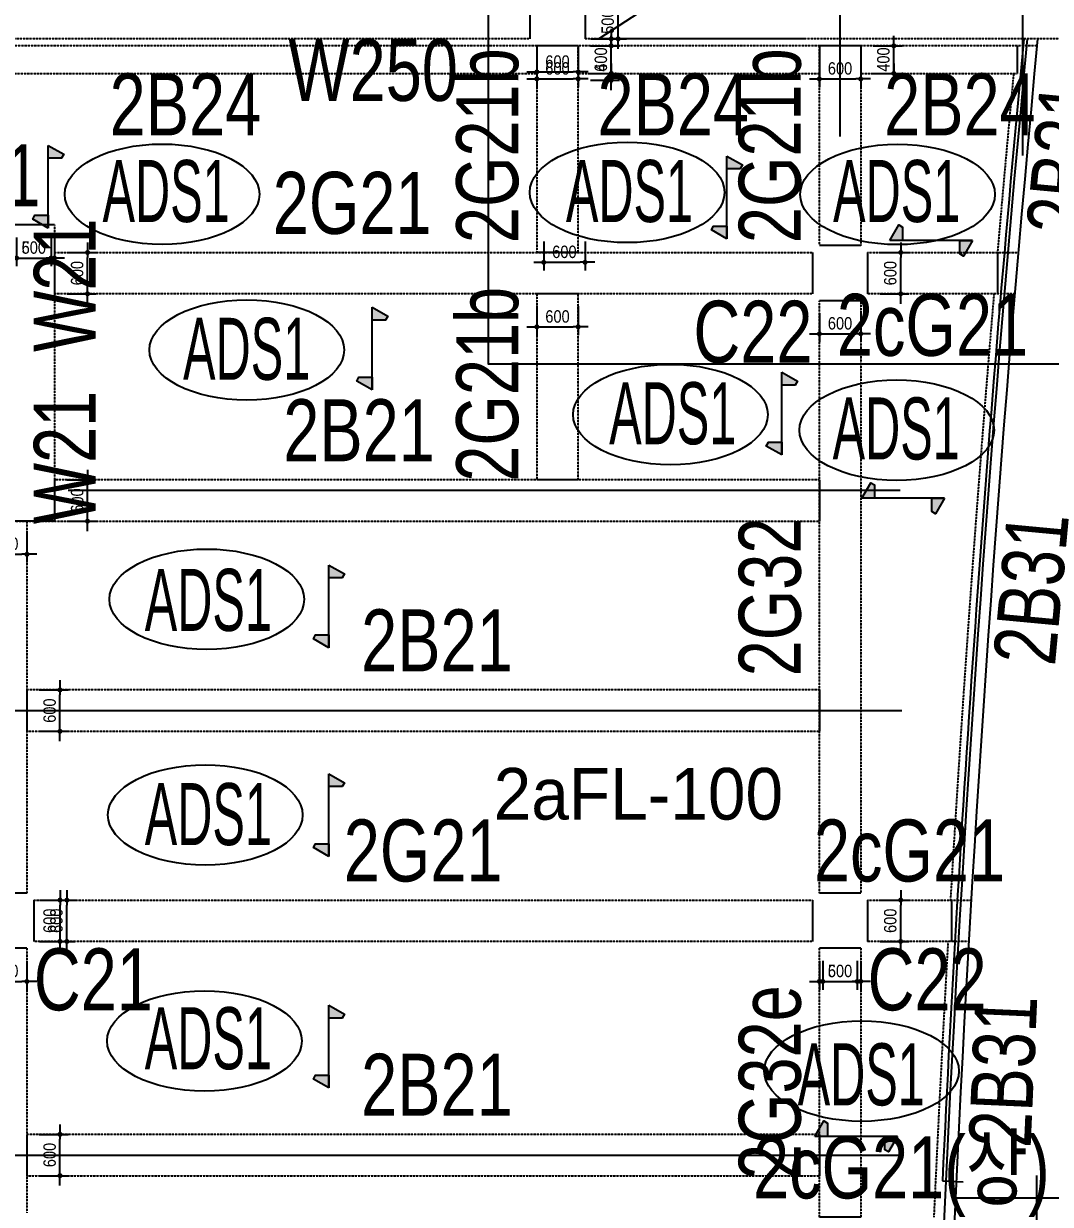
# Model space of a CAD drawing. Header units: millimetres. Extents: x -91198 to 200029, y -144 to 153500.
# Drawn here: x 159406 to 174306, y 90288 to 107427 of the extents above; entities that cross this region are included whole.
import ezdxf
from ezdxf.enums import TextEntityAlignment as Align

# ---------------------------------------------------------------- set-up
doc = ezdxf.new("R2010")
doc.units = ezdxf.units.MM
doc.linetypes.add('HID', pattern=[2.3, 1.5, -0.8])
doc.layers.get('Defpoints').update_dxf_attribs({"color": 159})
for name, color, linetype in [('^DECK', 130, 'Continuous'), ('A-CEN', 1, 'Continuous'), ('A-OPEN', 1, 'Continuous'), ('BEAM-TEXT', 4, 'Continuous'), ('COLUMN-TEXT', 2, 'Continuous'), ('DECK-PL', 4, 'Continuous'), ('DECK-SLAB', 4, 'Continuous'), ('GIRDER-TEXT', 7, 'Continuous'), ('WALL-TEXT', 6, 'Continuous'), ('레벨', 40, 'Continuous'), ('보(beam)', 4, 'HID'), ('보(girder)', 7, 'HID'), ('슬래브라인', 7, 'Continuous')]:
    doc.layers.add(name, color=color, linetype=linetype)
doc.layers.add('NOPLOT', color=191, linetype='Continuous', plot=False)
doc.styles.add('Gdim', font='', dxfattribs={"width": 0.9})
doc.styles.add('Gtx', font='')
doc.styles.get('Gdim').set_extended_font_data('Dotum')
doc.styles.get('Gtx').set_extended_font_data('Dotum')
doc.dimstyles.new('Gdim200', dxfattribs={"dimscale": 200, "dimtxt": 3, "dimasz": 1.2, "dimexe": 2, "dimexo": 3, "dimgap": 1, "dimtad": 1, "dimdsep": 46, "dimlunit": 6, "dimtxsty": 'Gdim', "dimblk1": '_CIDOT', "dimblk2": '_CIDOT', "dimsah": 1, "dimcen": 2.5, "dimdle": 2, "dimclrd": 1, "dimclre": 1, "dimclrt": 3, "dimazin": 2, "dimtfac": 1, "dimtix": 1, "dimtmove": 2, "dimatfit": 3, "dimldrblk": '_CIDOT', "dimfxl": 2, "dimtolj": 1, "dimtzin": 0, "dimarcsym": 0})

# ---------------------------------------------------------------- blocks, each defined once
blk = doc.blocks.new('_CIDOT')
at = {"color": 0, "linetype": 'ByBlock'}
blk.add_line((2, 0), (-1, 0), dxfattribs=at)
at = {"color": 0, "linetype": 'ByBlock', "const_width": 0.5}
blk.add_lwpolyline([(-0.25, 0, 1), (0.25, 0, 1)], format="xyb", close=True, dxfattribs=at)
blk = doc.blocks.new('*D1476')
at = {"layer": 'Defpoints', "color": 155, "lineweight": -2, "transparency": 16777216}
for p, q in [((-1725, 650), (-1305, 650)), ((-1425, 222), (-1425, 578)), ((-930, 550), (-510, 550)), ((-630, 122), (-630, 478)), ((-1725, 150), (-1305, 150)), ((-930, 50), (-510, 50))]:
    blk.add_line(p, q, dxfattribs=at)
at = {"layer": 'Defpoints', "color": 0, "transparency": 16777216}
for p in [(-1905, 650), (-1425, 650), (-1110, 550), (-630, 550), (-1905, 150), (-1110, 50)]:
    blk.add_point(p, dxfattribs=at)
at = {"layer": 'Defpoints', "color": 155, "lineweight": -2, "transparency": 16777216, "xscale": 71.99999999999994, "yscale": 71.99999999999994, "zscale": 71.99999999999994}
for p, rotation in [((-1425, 650), 90), ((-630, 550), 90), ((-1425, 150), 270), ((-630, 50), 270)]:
    blk.add_blockref('_CIDOT', p, dxfattribs=dict(at, rotation=rotation))
at = {"layer": 'Defpoints', "color": 3, "transparency": 16777216, "char_height": 180, "attachment_point": 5, "rotation": 90, "style": 'Gdim'}
for insert in [(-1576, 400), (-781, 300)]:
    blk.add_mtext('\\A1;{\\C155;500}', dxfattribs=dict(at, insert=insert))
blk = doc.blocks.new('*D1475')
at = {"layer": 'Defpoints', "color": 155, "lineweight": -2, "transparency": 16777216}
for p, q in [((-1725, 650), (-1305, 650)), ((-1425, 222), (-1425, 578)), ((-1725, 150), (-1305, 150))]:
    blk.add_line(p, q, dxfattribs=at)
at = {"layer": 'Defpoints', "color": 0, "transparency": 16777216}
for p in [(-1905, 650), (-1425, 650), (-1905, 150)]:
    blk.add_point(p, dxfattribs=at)
at = {"layer": 'Defpoints', "color": 155, "lineweight": -2, "transparency": 16777216, "xscale": 71.99999999999994, "yscale": 71.99999999999994, "zscale": 71.99999999999994}
for p, rotation in [((-1425, 650), 90), ((-1425, 150), 270)]:
    blk.add_blockref('_CIDOT', p, dxfattribs=dict(at, rotation=rotation))
at = {"layer": 'Defpoints', "color": 3, "transparency": 16777216, "insert": (-1576, 400), "char_height": 180, "attachment_point": 5, "rotation": 90, "style": 'Gdim'}
blk.add_mtext('\\A1;{\\C155;500}', dxfattribs=at)
blk = doc.blocks.new('*D1513')
at = {"layer": 'Defpoints', "color": 155, "lineweight": -2, "transparency": 16777216}
for p, q in [((-1425, 700), (-1005, 700)), ((-1125, 172), (-1125, 628)), ((-1425, 100), (-1005, 100))]:
    blk.add_line(p, q, dxfattribs=at)
at = {"layer": 'Defpoints', "color": 0, "transparency": 16777216}
for p in [(-1605, 700), (-1125, 700), (-1605, 100)]:
    blk.add_point(p, dxfattribs=at)
at = {"layer": 'Defpoints', "color": 155, "lineweight": -2, "transparency": 16777216, "xscale": 71.99999999999994, "yscale": 71.99999999999994, "zscale": 71.99999999999994}
for p, rotation in [((-1125, 700), 90), ((-1125, 100), 270)]:
    blk.add_blockref('_CIDOT', p, dxfattribs=dict(at, rotation=rotation))
at = {"layer": 'Defpoints', "color": 3, "transparency": 16777216, "insert": (-1276, 400), "char_height": 180, "attachment_point": 5, "rotation": 90, "style": 'Gdim'}
blk.add_mtext('\\A1;{\\C155;600}', dxfattribs=at)
blk = doc.blocks.new('*D1515')
at = {"layer": 'Defpoints', "color": 155, "lineweight": -2, "transparency": 16777216}
for p, q in [((-1725, 700), (-1305, 700)), ((-1425, 172), (-1425, 628)), ((-1725, 100), (-1305, 100))]:
    blk.add_line(p, q, dxfattribs=at)
at = {"layer": 'Defpoints', "color": 0, "transparency": 16777216}
for p in [(-1905, 700), (-1425, 700), (-1905, 100)]:
    blk.add_point(p, dxfattribs=at)
at = {"layer": 'Defpoints', "color": 155, "lineweight": -2, "transparency": 16777216, "xscale": 71.99999999999994, "yscale": 71.99999999999994, "zscale": 71.99999999999994}
for p, rotation in [((-1425, 700), 90), ((-1425, 100), 270)]:
    blk.add_blockref('_CIDOT', p, dxfattribs=dict(at, rotation=rotation))
at = {"layer": 'Defpoints', "color": 3, "transparency": 16777216, "insert": (-1576, 400), "char_height": 180, "attachment_point": 5, "rotation": 90, "style": 'Gdim'}
blk.add_mtext('\\A1;{\\C155;600}', dxfattribs=at)
blk = doc.blocks.new('*D1519')
at = {"layer": 'Defpoints', "color": 155, "lineweight": -2, "transparency": 16777216}
for p, q in [((-1725, 700), (-1305, 700)), ((-1425, 172), (-1425, 628)), ((-1725, 100), (-1305, 100))]:
    blk.add_line(p, q, dxfattribs=at)
at = {"layer": 'Defpoints', "color": 0, "transparency": 16777216}
for p in [(-1905, 700), (-1425, 700), (-1905, 100)]:
    blk.add_point(p, dxfattribs=at)
at = {"layer": 'Defpoints', "color": 155, "lineweight": -2, "transparency": 16777216, "xscale": 71.99999999999994, "yscale": 71.99999999999994, "zscale": 71.99999999999994}
for p, rotation in [((-1425, 700), 90), ((-1425, 100), 270)]:
    blk.add_blockref('_CIDOT', p, dxfattribs=dict(at, rotation=rotation))
at = {"layer": 'Defpoints', "color": 3, "transparency": 16777216, "insert": (-1576, 400), "char_height": 180, "attachment_point": 5, "rotation": 90, "style": 'Gdim'}
blk.add_mtext('\\A1;{\\C155;600}', dxfattribs=at)
blk = doc.blocks.new('*D1522')
at = {"layer": 'Defpoints', "color": 155, "lineweight": -2, "transparency": 16777216}
for p, q in [((-1725, 700), (-1305, 700)), ((-1725, 650), (-1305, 650)), ((-1425, 172), (-1425, 628)), ((-1425, 222), (-1425, 578)), ((-1725, 150), (-1305, 150)), ((-1725, 100), (-1305, 100))]:
    blk.add_line(p, q, dxfattribs=at)
at = {"layer": 'Defpoints', "color": 0, "transparency": 16777216}
for p in [(-1905, 700), (-1425, 700), (-1905, 650), (-1425, 650), (-1905, 150), (-1905, 100)]:
    blk.add_point(p, dxfattribs=at)
at = {"layer": 'Defpoints', "color": 155, "lineweight": -2, "transparency": 16777216, "xscale": 71.99999999999994, "yscale": 71.99999999999994, "zscale": 71.99999999999994}
for p, rotation in [((-1425, 700), 90), ((-1425, 650), 90), ((-1425, 150), 270), ((-1425, 100), 270)]:
    blk.add_blockref('_CIDOT', p, dxfattribs=dict(at, rotation=rotation))
at = {"layer": 'Defpoints', "color": 3, "transparency": 16777216, "insert": (-1576, 400), "char_height": 180, "attachment_point": 5, "rotation": 90, "style": 'Gdim'}
for s in ['\\A1;{\\C155;500}', '\\A1;{\\C155;600}']:
    blk.add_mtext(s, dxfattribs=at)
blk = doc.blocks.new('*D1525')
at = {"layer": 'Defpoints', "color": 155, "lineweight": -2, "transparency": 16777216}
for p, q in [((-1725, 700), (-1305, 700)), ((-1425, 172), (-1425, 628)), ((-1725, 100), (-1305, 100))]:
    blk.add_line(p, q, dxfattribs=at)
at = {"layer": 'Defpoints', "color": 0, "transparency": 16777216}
for p in [(-1905, 700), (-1425, 700), (-1905, 100)]:
    blk.add_point(p, dxfattribs=at)
at = {"layer": 'Defpoints', "color": 155, "lineweight": -2, "transparency": 16777216, "xscale": 71.99999999999994, "yscale": 71.99999999999994, "zscale": 71.99999999999994}
for p, rotation in [((-1425, 700), 90), ((-1425, 100), 270)]:
    blk.add_blockref('_CIDOT', p, dxfattribs=dict(at, rotation=rotation))
at = {"layer": 'Defpoints', "color": 3, "transparency": 16777216, "insert": (-1576, 400), "char_height": 180, "attachment_point": 5, "rotation": 90, "style": 'Gdim'}
blk.add_mtext('\\A1;{\\C155;600}', dxfattribs=at)
blk = doc.blocks.new('*D1528')
at = {"layer": 'Defpoints', "color": 155, "lineweight": -2, "transparency": 16777216}
for p, q in [((-1725, 700), (-1305, 700)), ((-1725, 650), (-1305, 650)), ((-1425, 172), (-1425, 628)), ((-1425, 222), (-1425, 578)), ((-1725, 150), (-1305, 150)), ((-1725, 100), (-1305, 100))]:
    blk.add_line(p, q, dxfattribs=at)
at = {"layer": 'Defpoints', "color": 0, "transparency": 16777216}
for p in [(-1905, 700), (-1425, 700), (-1905, 650), (-1425, 650), (-1905, 150), (-1905, 100)]:
    blk.add_point(p, dxfattribs=at)
at = {"layer": 'Defpoints', "color": 155, "lineweight": -2, "transparency": 16777216, "xscale": 71.99999999999994, "yscale": 71.99999999999994, "zscale": 71.99999999999994}
for p, rotation in [((-1425, 700), 90), ((-1425, 650), 90), ((-1425, 150), 270), ((-1425, 100), 270)]:
    blk.add_blockref('_CIDOT', p, dxfattribs=dict(at, rotation=rotation))
at = {"layer": 'Defpoints', "color": 3, "transparency": 16777216, "insert": (-1576, 400), "char_height": 180, "attachment_point": 5, "rotation": 90, "style": 'Gdim'}
for s in ['\\A1;{\\C155;500}', '\\A1;{\\C155;600}']:
    blk.add_mtext(s, dxfattribs=at)
blk = doc.blocks.new('*D1529')
at = {"layer": 'Defpoints', "color": 155, "lineweight": -2, "transparency": 16777216}
for p, q in [((-1725, 700), (-1305, 700)), ((-1425, 172), (-1425, 628)), ((-1725, 100), (-1305, 100))]:
    blk.add_line(p, q, dxfattribs=at)
at = {"layer": 'Defpoints', "color": 0, "transparency": 16777216}
for p in [(-1905, 700), (-1425, 700), (-1905, 100)]:
    blk.add_point(p, dxfattribs=at)
at = {"layer": 'Defpoints', "color": 155, "lineweight": -2, "transparency": 16777216, "xscale": 71.99999999999994, "yscale": 71.99999999999994, "zscale": 71.99999999999994}
for p, rotation in [((-1425, 700), 90), ((-1425, 100), 270)]:
    blk.add_blockref('_CIDOT', p, dxfattribs=dict(at, rotation=rotation))
at = {"layer": 'Defpoints', "color": 3, "transparency": 16777216, "insert": (-1576, 400), "char_height": 180, "attachment_point": 5, "rotation": 90, "style": 'Gdim'}
blk.add_mtext('\\A1;{\\C155;600}', dxfattribs=at)
blk = doc.blocks.new('*D1546')
at = {"layer": 'Defpoints', "color": 155, "lineweight": -2, "transparency": 16777216}
for p, q in [((-1825, 700), (-1405, 700)), ((-1725, 700), (-1305, 700)), ((-1525, 172), (-1525, 628)), ((-1425, 172), (-1425, 628)), ((-1825, 100), (-1405, 100)), ((-1725, 100), (-1305, 100))]:
    blk.add_line(p, q, dxfattribs=at)
at = {"layer": 'Defpoints', "color": 0, "transparency": 16777216}
for p in [(-2005, 700), (-1905, 700), (-1525, 700), (-1425, 700), (-2005, 100), (-1905, 100)]:
    blk.add_point(p, dxfattribs=at)
at = {"layer": 'Defpoints', "color": 155, "lineweight": -2, "transparency": 16777216, "xscale": 71.99999999999994, "yscale": 71.99999999999994, "zscale": 71.99999999999994}
for p, rotation in [((-1525, 700), 90), ((-1425, 700), 90), ((-1525, 100), 270), ((-1425, 100), 270)]:
    blk.add_blockref('_CIDOT', p, dxfattribs=dict(at, rotation=rotation))
at = {"layer": 'Defpoints', "color": 3, "transparency": 16777216, "char_height": 180, "attachment_point": 5, "rotation": 90, "style": 'Gdim'}
for insert in [(-1676, 400), (-1576, 400)]:
    blk.add_mtext('\\A1;{\\C155;600}', dxfattribs=dict(at, insert=insert))
blk = doc.blocks.new('*D1550')
at = {"layer": 'Defpoints', "color": 155, "lineweight": -2, "transparency": 16777216}
for p, q in [((-888, 600), (-468, 600)), ((-788, 600), (-368, 600)), ((-588, 72), (-588, 528)), ((-488, 72), (-488, 528)), ((-888, 0), (-468, 0)), ((-788, 0), (-368, 0))]:
    blk.add_line(p, q, dxfattribs=at)
at = {"layer": 'Defpoints', "color": 0, "transparency": 16777216}
for p in [(-1068, 600), (-968, 600), (-588, 600), (-488, 600), (-1068, 0), (-968, 0)]:
    blk.add_point(p, dxfattribs=at)
at = {"layer": 'Defpoints', "color": 155, "lineweight": -2, "transparency": 16777216, "xscale": 71.99999999999994, "yscale": 71.99999999999994, "zscale": 71.99999999999994}
for p, rotation in [((-588, 600), 90), ((-488, 600), 90), ((-588, 0), 270), ((-488, 0), 270)]:
    blk.add_blockref('_CIDOT', p, dxfattribs=dict(at, rotation=rotation))
at = {"layer": 'Defpoints', "color": 3, "transparency": 16777216, "char_height": 180, "attachment_point": 5, "rotation": 90, "style": 'Gdim'}
for insert in [(-738, 300), (-638, 300)]:
    blk.add_mtext('\\A1;{\\C155;600}', dxfattribs=dict(at, insert=insert))
blk = doc.blocks.new('*D1551')
at = {"layer": 'Defpoints', "color": 155, "lineweight": -2, "transparency": 16777216}
for p, q in [((-388, 572), (-388, 644)), ((-688, 500), (-268, 500)), ((-388, 100), (-388, 500)), ((-688, 100), (-268, 100)), ((-388, 28), (-388, -44))]:
    blk.add_line(p, q, dxfattribs=at)
at = {"layer": 'Defpoints', "color": 0, "transparency": 16777216}
for p in [(-868, 500), (-388, 500), (-868, 100)]:
    blk.add_point(p, dxfattribs=at)
at = {"layer": 'Defpoints', "color": 155, "lineweight": -2, "transparency": 16777216, "xscale": 71.99999999999994, "yscale": 71.99999999999994, "zscale": 71.99999999999994}
for p, rotation in [((-388, 500), 270), ((-388, 100), 90)]:
    blk.add_blockref('_CIDOT', p, dxfattribs=dict(at, rotation=rotation))
at = {"layer": 'Defpoints', "color": 3, "transparency": 16777216, "insert": (-538, 300), "char_height": 180, "attachment_point": 5, "rotation": 90, "style": 'Gdim'}
blk.add_mtext('\\A1;{\\C155;400}', dxfattribs=at)
blk = doc.blocks.new('*D1552')
at = {"layer": 'Defpoints', "color": 155, "lineweight": -2, "transparency": 16777216}
for p, q in [((-888, 600), (-468, 600)), ((-588, 572), (-588, 644)), ((-588, 72), (-588, 528)), ((-888, 500), (-468, 500)), ((-588, 100), (-588, 500)), ((-888, 100), (-468, 100)), ((-888, 0), (-468, 0)), ((-588, 28), (-588, -44))]:
    blk.add_line(p, q, dxfattribs=at)
at = {"layer": 'Defpoints', "color": 0, "transparency": 16777216}
for p in [(-1068, 600), (-588, 600), (-1068, 500), (-588, 500), (-1068, 100), (-1068, 0)]:
    blk.add_point(p, dxfattribs=at)
at = {"layer": 'Defpoints', "color": 155, "lineweight": -2, "transparency": 16777216, "xscale": 71.99999999999994, "yscale": 71.99999999999994, "zscale": 71.99999999999994}
for p, rotation in [((-588, 600), 90), ((-588, 500), 270), ((-588, 100), 90), ((-588, 0), 270)]:
    blk.add_blockref('_CIDOT', p, dxfattribs=dict(at, rotation=rotation))
at = {"layer": 'Defpoints', "color": 3, "transparency": 16777216, "insert": (-738, 300), "char_height": 180, "attachment_point": 5, "rotation": 90, "style": 'Gdim'}
for s in ['\\A1;{\\C155;600}', '\\A1;{\\C155;400}']:
    blk.add_mtext(s, dxfattribs=at)
blk = doc.blocks.new('*D1555')
at = {"layer": 'Defpoints', "color": 155, "lineweight": -2, "transparency": 16777216}
for p, q in [((-888, 600), (-468, 600)), ((-588, 72), (-588, 528)), ((-888, 0), (-468, 0))]:
    blk.add_line(p, q, dxfattribs=at)
at = {"layer": 'Defpoints', "color": 0, "transparency": 16777216}
for p in [(-1068, 600), (-588, 600), (-1068, 0)]:
    blk.add_point(p, dxfattribs=at)
at = {"layer": 'Defpoints', "color": 155, "lineweight": -2, "transparency": 16777216, "xscale": 71.99999999999994, "yscale": 71.99999999999994, "zscale": 71.99999999999994}
for p, rotation in [((-588, 600), 90), ((-588, 0), 270)]:
    blk.add_blockref('_CIDOT', p, dxfattribs=dict(at, rotation=rotation))
at = {"layer": 'Defpoints', "color": 3, "transparency": 16777216, "insert": (-738, 300), "char_height": 180, "attachment_point": 5, "rotation": 90, "style": 'Gdim'}
blk.add_mtext('\\A1;{\\C155;600}', dxfattribs=at)
blk = doc.blocks.new('*D1556')
at = {"layer": 'Defpoints', "color": 155, "lineweight": -2, "transparency": 16777216}
for p, q in [((-1725, 700), (-1305, 700)), ((-1425, 172), (-1425, 628)), ((-888, 600), (-468, 600)), ((-588, 72), (-588, 528)), ((-1725, 100), (-1305, 100)), ((-888, 0), (-468, 0))]:
    blk.add_line(p, q, dxfattribs=at)
at = {"layer": 'Defpoints', "color": 0, "transparency": 16777216}
for p in [(-1905, 700), (-1425, 700), (-1068, 600), (-588, 600), (-1905, 100), (-1068, 0)]:
    blk.add_point(p, dxfattribs=at)
at = {"layer": 'Defpoints', "color": 155, "lineweight": -2, "transparency": 16777216, "xscale": 71.99999999999994, "yscale": 71.99999999999994, "zscale": 71.99999999999994}
for p, rotation in [((-1425, 700), 90), ((-588, 600), 90), ((-1425, 100), 270), ((-588, 0), 270)]:
    blk.add_blockref('_CIDOT', p, dxfattribs=dict(at, rotation=rotation))
at = {"layer": 'Defpoints', "color": 3, "transparency": 16777216, "char_height": 180, "attachment_point": 5, "rotation": 90, "style": 'Gdim'}
for insert in [(-1576, 400), (-738, 300)]:
    blk.add_mtext('\\A1;{\\C155;600}', dxfattribs=dict(at, insert=insert))
blk = doc.blocks.new('*D1604')
at = {"layer": 'Defpoints', "color": 155, "lineweight": -2, "transparency": 16777216}
for p, q in [((-1725, 700), (-1305, 700)), ((-1425, 172), (-1425, 628)), ((-788, 600), (-368, 600)), ((-488, 72), (-488, 528)), ((-1725, 100), (-1305, 100)), ((-788, 0), (-368, 0))]:
    blk.add_line(p, q, dxfattribs=at)
at = {"layer": 'Defpoints', "color": 0, "transparency": 16777216}
for p in [(-1905, 700), (-1425, 700), (-968, 600), (-488, 600), (-1905, 100), (-968, 0)]:
    blk.add_point(p, dxfattribs=at)
at = {"layer": 'Defpoints', "color": 155, "lineweight": -2, "transparency": 16777216, "xscale": 71.99999999999994, "yscale": 71.99999999999994, "zscale": 71.99999999999994}
for p, rotation in [((-1425, 700), 90), ((-488, 600), 90), ((-1425, 100), 270), ((-488, 0), 270)]:
    blk.add_blockref('_CIDOT', p, dxfattribs=dict(at, rotation=rotation))
at = {"layer": 'Defpoints', "color": 3, "transparency": 16777216, "char_height": 180, "attachment_point": 5, "rotation": 90, "style": 'Gdim'}
for insert in [(-1576, 400), (-638, 300)]:
    blk.add_mtext('\\A1;{\\C155;600}', dxfattribs=dict(at, insert=insert))
blk = doc.blocks.new('A$C58C40D4B')
at = {"layer": 'DECK-PL'}
for points in [[(600, 2), (471, 228), (415, 196), (415, 2)], [(-600, 2), (-471, -223), (-415, -192), (-415, 2)]]:
    blk.add_hatch(color=256, dxfattribs=at).paths.add_polyline_path(points)
blk.add_line((-600, 2), (600, 2), dxfattribs=at)
for points in [[(600, 2), (471, 228), (415, 196), (415, 2), (415, 2), (471, 2), (600, 2)], [(-600, 2), (-471, -223), (-415, -192), (-415, 2), (-415, 2), (-471, 2), (-600, 2)]]:
    blk.add_lwpolyline(points, dxfattribs=at)
blk = doc.blocks.new('*D1614')
at = {"layer": 'Defpoints', "color": 155, "lineweight": -2, "transparency": 16777216}
for p, q in [((172034, 107177), (172034, 107249)), ((171734, 107105), (172154, 107105)), ((172034, 106705), (172034, 107105)), ((171734, 106705), (172154, 106705)), ((172034, 106633), (172034, 106561)), ((-1725, 750), (-1305, 750)), ((-1425, 122), (-1425, 678)), ((-1725, 50), (-1305, 50))]:
    blk.add_line(p, q, dxfattribs=at)
at = {"layer": 'Defpoints', "color": 0, "transparency": 16777216}
for p in [(171554, 107105), (172034, 107105), (171554, 106705), (-1905, 750), (-1425, 750), (-1905, 50)]:
    blk.add_point(p, dxfattribs=at)
at = {"layer": 'Defpoints', "color": 155, "lineweight": -2, "transparency": 16777216, "xscale": 71.99999999999994, "yscale": 71.99999999999994, "zscale": 71.99999999999994}
for p, rotation in [((172034, 107105), 270), ((172034, 106705), 90), ((-1425, 750), 90), ((-1425, 50), 270)]:
    blk.add_blockref('_CIDOT', p, dxfattribs=dict(at, rotation=rotation))
at = {"layer": 'Defpoints', "color": 3, "transparency": 16777216, "char_height": 180, "attachment_point": 5, "rotation": 90, "style": 'Gdim'}
for s, insert in [('\\A1;{\\C155;400}', (171883, 106905)), ('\\A1;{\\C155;700}', (-1576, 400))]:
    blk.add_mtext(s, dxfattribs=dict(at, insert=insert))
blk = doc.blocks.new('*D1615')
at = {"layer": 'Defpoints', "color": 155, "lineweight": -2, "transparency": 16777216}
for p, q in [((171834, 94705), (172254, 94705)), ((172134, 94177), (172134, 94633)), ((171834, 94105), (172254, 94105))]:
    blk.add_line(p, q, dxfattribs=at)
at = {"layer": 'Defpoints', "color": 0, "transparency": 16777216}
for p in [(171654, 94705), (172134, 94705), (171654, 94105)]:
    blk.add_point(p, dxfattribs=at)
at = {"layer": 'Defpoints', "color": 155, "lineweight": -2, "transparency": 16777216, "xscale": 71.99999999999994, "yscale": 71.99999999999994, "zscale": 71.99999999999994}
for p, rotation in [((172134, 94705), 90), ((172134, 94105), 270)]:
    blk.add_blockref('_CIDOT', p, dxfattribs=dict(at, rotation=rotation))
at = {"layer": 'Defpoints', "color": 3, "transparency": 16777216, "insert": (171983, 94405), "char_height": 180, "attachment_point": 5, "rotation": 90, "style": 'Gdim'}
blk.add_mtext('\\A1;{\\C155;600}', dxfattribs=at)
blk = doc.blocks.new('*D1616')
at = {"layer": 'Defpoints', "color": 155, "lineweight": -2, "transparency": 16777216}
for p, q in [((171834, 104105), (172254, 104105)), ((172134, 103577), (172134, 104033)), ((171834, 103505), (172254, 103505)), ((-1725, 700), (-1305, 700)), ((-1425, 172), (-1425, 628)), ((-1725, 100), (-1305, 100))]:
    blk.add_line(p, q, dxfattribs=at)
at = {"layer": 'Defpoints', "color": 0, "transparency": 16777216}
for p in [(171654, 104105), (172134, 104105), (171654, 103505), (-1905, 700), (-1425, 700), (-1905, 100)]:
    blk.add_point(p, dxfattribs=at)
at = {"layer": 'Defpoints', "color": 155, "lineweight": -2, "transparency": 16777216, "xscale": 71.99999999999994, "yscale": 71.99999999999994, "zscale": 71.99999999999994}
for p, rotation in [((172134, 104105), 90), ((172134, 103505), 270), ((-1425, 700), 90), ((-1425, 100), 270)]:
    blk.add_blockref('_CIDOT', p, dxfattribs=dict(at, rotation=rotation))
at = {"layer": 'Defpoints', "color": 3, "transparency": 16777216, "char_height": 180, "attachment_point": 5, "rotation": 90, "style": 'Gdim'}
for insert in [(171983, 103805), (-1576, 400)]:
    blk.add_mtext('\\A1;{\\C155;600}', dxfattribs=dict(at, insert=insert))
blk = doc.blocks.new('*U1162')
at = {"layer": 'Defpoints'}
for p, q in [((-1905.451, 650), (-1905.451, 150)), ((8094.549, 650), (8094.549, 150))]:
    blk.add_line(p, q, dxfattribs=at)
at = {"layer": '보(girder)'}
for p, q in [((-1905.451, 650), (8094.549, 650)), ((8094.549, 150), (-1905.451, 150))]:
    blk.add_line(p, q, dxfattribs=at)
at = {"layer": 'Defpoints'}
dim = blk.add_linear_dim(base=(-1425.451, 650), p1=(-1905.451, 150), p2=(-1905.451, 650), angle=90, text='{\\C155;<>}', dimstyle='Gdim200', override={"dimscale": 60, "dimzin": 8, "dimclrd": 155, "dimclre": 155}, dxfattribs=at)
dim.commit()
dim.dimension.update_dxf_attribs({"geometry": '*D1476', "text_midpoint": (-1575.573, 400)})
blk = doc.blocks.new('*U1160')
at = {"layer": 'Defpoints'}
for p, q in [((-1905.451, 650), (-1905.451, 150)), ((7094.549, 650), (7094.549, 150))]:
    blk.add_line(p, q, dxfattribs=at)
at = {"layer": '보(girder)'}
for p, q in [((-1905.451, 650), (7094.549, 650)), ((7094.549, 150), (-1905.451, 150))]:
    blk.add_line(p, q, dxfattribs=at)
at = {"layer": 'Defpoints'}
dim = blk.add_linear_dim(base=(-1425.451, 650), p1=(-1905.451, 150), p2=(-1905.451, 650), angle=90, text='{\\C155;<>}', dimstyle='Gdim200', override={"dimscale": 60, "dimzin": 8, "dimclrd": 155, "dimclre": 155}, dxfattribs=at)
dim.commit()
dim.dimension.update_dxf_attribs({"geometry": '*D1475', "text_midpoint": (-1575.573, 400)})
blk = doc.blocks.new('*U1236')
at = {"layer": 'Defpoints'}
for p, q in [((-1605.451, 700), (-1605.451, 100)), ((9394.549, 700), (9394.549, 100))]:
    blk.add_line(p, q, dxfattribs=at)
at = {"layer": '보(girder)'}
for p, q in [((-1605.451, 700), (9394.549, 700)), ((9394.549, 100), (-1605.451, 100))]:
    blk.add_line(p, q, dxfattribs=at)
at = {"layer": 'Defpoints'}
dim = blk.add_linear_dim(base=(-1125.451, 700), p1=(-1605.451, 100), p2=(-1605.451, 700), angle=90, text='{\\C155;<>}', dimstyle='Gdim200', override={"dimscale": 60, "dimzin": 8, "dimclrd": 155, "dimclre": 155}, dxfattribs=at)
dim.commit()
dim.dimension.update_dxf_attribs({"geometry": '*D1513', "text_midpoint": (-1275.573, 400)})
blk = doc.blocks.new('*U1240')
at = {"layer": 'Defpoints'}
for p, q in [((-1905.451, 700), (-1905.451, 100)), ((4094.549, 700), (4094.549, 100))]:
    blk.add_line(p, q, dxfattribs=at)
at = {"layer": '보(girder)'}
for p, q in [((-1905.451, 700), (4094.549, 700)), ((4094.549, 100), (-1905.451, 100))]:
    blk.add_line(p, q, dxfattribs=at)
at = {"layer": 'Defpoints'}
dim = blk.add_linear_dim(base=(-1425.451, 700), p1=(-1905.451, 100), p2=(-1905.451, 700), angle=90, text='{\\C155;<>}', dimstyle='Gdim200', override={"dimscale": 60, "dimzin": 8, "dimclrd": 155, "dimclre": 155}, dxfattribs=at)
dim.commit()
dim.dimension.update_dxf_attribs({"geometry": '*D1515', "text_midpoint": (-1575.573, 400)})
blk = doc.blocks.new('*U1248')
at = {"layer": 'Defpoints'}
for p, q in [((-1905.451, 700), (-1905.451, 100)), ((994.549, 700), (994.549, 100))]:
    blk.add_line(p, q, dxfattribs=at)
at = {"layer": '보(girder)'}
for p, q in [((-1905.451, 700), (994.549, 700)), ((994.549, 100), (-1905.451, 100))]:
    blk.add_line(p, q, dxfattribs=at)
at = {"layer": 'Defpoints'}
dim = blk.add_linear_dim(base=(-1425.451, 700), p1=(-1905.451, 100), p2=(-1905.451, 700), angle=90, text='{\\C155;<>}', dimstyle='Gdim200', override={"dimscale": 60, "dimzin": 8, "dimclrd": 155, "dimclre": 155}, dxfattribs=at)
dim.commit()
dim.dimension.update_dxf_attribs({"geometry": '*D1519', "text_midpoint": (-1575.573, 400)})
blk = doc.blocks.new('*U1254')
at = {"layer": 'Defpoints'}
for p, q in [((-1905.451, 700), (-1905.451, 100)), ((2394.549, 700), (2394.549, 100))]:
    blk.add_line(p, q, dxfattribs=at)
at = {"layer": '보(girder)'}
for p, q in [((-1905.451, 700), (2394.549, 700)), ((2394.549, 100), (-1905.451, 100))]:
    blk.add_line(p, q, dxfattribs=at)
at = {"layer": 'Defpoints'}
dim = blk.add_linear_dim(base=(-1425.451, 700), p1=(-1905.451, 100), p2=(-1905.451, 700), angle=90, text='{\\C155;<>}', dimstyle='Gdim200', override={"dimscale": 60, "dimzin": 8, "dimclrd": 155, "dimclre": 155}, dxfattribs=at)
dim.commit()
dim.dimension.update_dxf_attribs({"geometry": '*D1522', "text_midpoint": (-1575.573, 400)})
blk = doc.blocks.new('*U1262')
at = {"layer": 'Defpoints'}
for p, q in [((-1905.451, 700), (-1905.451, 100)), ((3494.549, 700), (3494.549, 100))]:
    blk.add_line(p, q, dxfattribs=at)
at = {"layer": '보(girder)'}
for p, q in [((-1905.451, 700), (3494.549, 700)), ((3494.549, 100), (-1905.451, 100))]:
    blk.add_line(p, q, dxfattribs=at)
at = {"layer": 'Defpoints'}
dim = blk.add_linear_dim(base=(-1425.451, 700), p1=(-1905.451, 100), p2=(-1905.451, 700), angle=90, text='{\\C155;<>}', dimstyle='Gdim200', override={"dimscale": 60, "dimzin": 8, "dimclrd": 155, "dimclre": 155}, dxfattribs=at)
dim.commit()
dim.dimension.update_dxf_attribs({"geometry": '*D1525', "text_midpoint": (-1575.573, 400)})
blk = doc.blocks.new('*U1266')
at = {"layer": 'Defpoints'}
for p, q in [((-1905.451, 700), (-1905.451, 100)), ((1994.549, 700), (1994.549, 100))]:
    blk.add_line(p, q, dxfattribs=at)
at = {"layer": '보(girder)'}
for p, q in [((-1905.451, 700), (1994.549, 700)), ((1994.549, 100), (-1905.451, 100))]:
    blk.add_line(p, q, dxfattribs=at)
at = {"layer": 'Defpoints'}
dim = blk.add_linear_dim(base=(-1425.451, 700), p1=(-1905.451, 100), p2=(-1905.451, 700), angle=90, text='{\\C155;<>}', dimstyle='Gdim200', override={"dimscale": 60, "dimzin": 8, "dimclrd": 155, "dimclre": 155}, dxfattribs=at)
dim.commit()
dim.dimension.update_dxf_attribs({"geometry": '*D1528', "text_midpoint": (-1575.573, 400)})
blk = doc.blocks.new('*U1268')
at = {"layer": 'Defpoints'}
for p, q in [((-1905.451, 700), (-1905.451, 100)), ((6694.549, 700), (6694.549, 100))]:
    blk.add_line(p, q, dxfattribs=at)
at = {"layer": '보(girder)'}
for p, q in [((-1905.451, 700), (6694.549, 700)), ((6694.549, 100), (-1905.451, 100))]:
    blk.add_line(p, q, dxfattribs=at)
at = {"layer": 'Defpoints'}
dim = blk.add_linear_dim(base=(-1425.451, 700), p1=(-1905.451, 100), p2=(-1905.451, 700), angle=90, text='{\\C155;<>}', dimstyle='Gdim200', override={"dimscale": 60, "dimzin": 8, "dimclrd": 155, "dimclre": 155}, dxfattribs=at)
dim.commit()
dim.dimension.update_dxf_attribs({"geometry": '*D1529', "text_midpoint": (-1575.573, 400)})
blk = doc.blocks.new('*U1302')
at = {"layer": 'Defpoints'}
for p, q in [((-1905.451, 700), (-1905.451, 100)), ((9394.549, 700), (9394.549, 100))]:
    blk.add_line(p, q, dxfattribs=at)
at = {"layer": '보(girder)'}
for p, q in [((-1905.451, 700), (9394.549, 700)), ((9394.549, 100), (-1905.451, 100))]:
    blk.add_line(p, q, dxfattribs=at)
at = {"layer": 'Defpoints'}
dim = blk.add_linear_dim(base=(-1425.451, 700), p1=(-1905.451, 100), p2=(-1905.451, 700), angle=90, text='{\\C155;<>}', dimstyle='Gdim200', override={"dimscale": 60, "dimzin": 8, "dimclrd": 155, "dimclre": 155}, dxfattribs=at)
dim.commit()
dim.dimension.update_dxf_attribs({"geometry": '*D1546', "text_midpoint": (-1575.573, 400)})
blk = doc.blocks.new('*U1310')
at = {"layer": 'Defpoints'}
for p, q in [((-967.879, 600), (-967.879, 0)), ((2032.121, 600), (2032.121, 0))]:
    blk.add_line(p, q, dxfattribs=at)
at = {"layer": '보(beam)'}
for p, q in [((2032.121, 600), (-967.879, 600)), ((-967.879, 0), (2032.121, 0))]:
    blk.add_line(p, q, dxfattribs=at)
at = {"layer": 'Defpoints'}
dim = blk.add_linear_dim(base=(-487.879, 600), p1=(-967.879, 0), p2=(-967.879, 600), angle=90, text='{\\C155;<>}', dimstyle='Gdim200', override={"dimscale": 60, "dimzin": 8, "dimclrd": 155, "dimclre": 155}, dxfattribs=at)
dim.commit()
dim.dimension.update_dxf_attribs({"geometry": '*D1550', "text_midpoint": (-638.001, 300)})
blk = doc.blocks.new('*U1312')
at = {"layer": 'Defpoints'}
for p, q in [((-867.879, 500), (-867.879, 100)), ((9132.121, 500), (9132.121, 100))]:
    blk.add_line(p, q, dxfattribs=at)
at = {"layer": '보(beam)'}
for p, q in [((9132.121, 500), (-867.879, 500)), ((-867.879, 100), (9132.121, 100))]:
    blk.add_line(p, q, dxfattribs=at)
at = {"layer": 'Defpoints'}
dim = blk.add_linear_dim(base=(-387.879, 500), p1=(-867.879, 100), p2=(-867.879, 500), angle=90, text='{\\C155;<>}', dimstyle='Gdim200', override={"dimscale": 60, "dimzin": 8, "dimclrd": 155, "dimclre": 155}, dxfattribs=at)
dim.commit()
dim.dimension.update_dxf_attribs({"geometry": '*D1551', "text_midpoint": (-538.001, 300)})
blk = doc.blocks.new('*U1314')
at = {"layer": 'Defpoints'}
for p, q in [((-1067.879, 500), (-1067.879, 100)), ((2432.121, 500), (2432.121, 100))]:
    blk.add_line(p, q, dxfattribs=at)
at = {"layer": '보(beam)'}
for p, q in [((2432.121, 500), (-1067.879, 500)), ((-1067.879, 100), (2432.121, 100))]:
    blk.add_line(p, q, dxfattribs=at)
at = {"layer": 'Defpoints'}
dim = blk.add_linear_dim(base=(-587.879, 500), p1=(-1067.879, 100), p2=(-1067.879, 500), angle=90, text='{\\C155;<>}', dimstyle='Gdim200', override={"dimscale": 60, "dimzin": 8, "dimclrd": 155, "dimclre": 155}, dxfattribs=at)
dim.commit()
dim.dimension.update_dxf_attribs({"geometry": '*D1552', "text_midpoint": (-738.001, 300)})
blk = doc.blocks.new('*U1320')
at = {"layer": 'Defpoints'}
for p, q in [((-1067.879, 600), (-1067.879, 0)), ((10032.121, 600), (10032.121, 0))]:
    blk.add_line(p, q, dxfattribs=at)
at = {"layer": '보(beam)'}
for p, q in [((10032.121, 600), (-1067.879, 600)), ((-1067.879, 0), (10032.121, 0))]:
    blk.add_line(p, q, dxfattribs=at)
at = {"layer": 'Defpoints'}
dim = blk.add_linear_dim(base=(-587.879, 600), p1=(-1067.879, 0), p2=(-1067.879, 600), angle=90, text='{\\C155;<>}', dimstyle='Gdim200', override={"dimscale": 60, "dimzin": 8, "dimclrd": 155, "dimclre": 155}, dxfattribs=at)
dim.commit()
dim.dimension.update_dxf_attribs({"geometry": '*D1555', "text_midpoint": (-738.001, 300)})
blk = doc.blocks.new('*U1322')
at = {"layer": 'Defpoints'}
for p, q in [((-1067.879, 600), (-1067.879, 0)), ((10432.121, 600), (10432.121, 0))]:
    blk.add_line(p, q, dxfattribs=at)
at = {"layer": '보(beam)'}
for p, q in [((10432.121, 600), (-1067.879, 600)), ((-1067.879, 0), (10432.121, 0))]:
    blk.add_line(p, q, dxfattribs=at)
at = {"layer": 'Defpoints'}
dim = blk.add_linear_dim(base=(-587.879, 600), p1=(-1067.879, 0), p2=(-1067.879, 600), angle=90, text='{\\C155;<>}', dimstyle='Gdim200', override={"dimscale": 60, "dimzin": 8, "dimclrd": 155, "dimclre": 155}, dxfattribs=at)
dim.commit()
dim.dimension.update_dxf_attribs({"geometry": '*D1556', "text_midpoint": (-738.001, 300)})
blk = doc.blocks.new('*U1415')
at = {"layer": 'Defpoints'}
for p, q in [((-967.879, 600), (-967.879, 0)), ((1732.121, 600), (1732.121, 0))]:
    blk.add_line(p, q, dxfattribs=at)
at = {"layer": '보(beam)'}
for p, q in [((1732.121, 600), (-967.879, 600)), ((-967.879, 0), (1732.121, 0))]:
    blk.add_line(p, q, dxfattribs=at)
at = {"layer": 'Defpoints'}
dim = blk.add_linear_dim(base=(-487.879, 600), p1=(-967.879, 0), p2=(-967.879, 600), angle=90, text='{\\C155;<>}', dimstyle='Gdim200', override={"dimscale": 60, "dimzin": 8, "dimclrd": 155, "dimclre": 155}, dxfattribs=at)
dim.commit()
dim.dimension.update_dxf_attribs({"geometry": '*D1604', "text_midpoint": (-638.001, 300)})

msp = doc.modelspace()

# ---------------------------------------------------------------- linework, layer by layer
at = {"layer": '^DECK', "color": 0}
for centre in [(161414.55, 104949.62), (168163.148, 104976.777), (172089.108, 104947.893), (162644.012, 102689.627), (168791.814, 101751.553), (172075.67, 101525.553), (162063.708, 99071.092), (162042.493, 95940.569), (162029.965, 92660.125), (171566.83, 92222.837)]:
    msp.add_ellipse(centre, major_axis=(1412.381, 0), ratio=0.51617646, dxfattribs=at)
at = {"layer": 'A-CEN'}
for p, q in [((173903.571, 112869.999), (173903.571, 105515.016)), ((171253.571, 105789.643), (171253.571, 107978.423)), ((160053.571, 100655.018), (172124.634, 100655.018)), ((152118.907, 97455.018), (172151.913, 97455.018)), ((152110.859, 91005.018), (172125.651, 91005.018)), ((174103.571, 90707.569), (174103.571, 24700))]:
    msp.add_line(p, q, dxfattribs=at)
at = {"layer": 'A-OPEN'}
msp.add_line((170753.571, 109165.014), (167753.571, 107205.018), dxfattribs=at)
at = {"layer": 'Defpoints'}
for p, q in [((171553.571, 107105.018), (171553.571, 106705.018)), ((173822.878, 107105.018), (173822.878, 106705.018)), ((171653.571, 104105.018), (171653.571, 103505.018)), ((173537.287, 104105.018), (173537.287, 103505.018)), ((171653.571, 94705.018), (171653.571, 94105.018)), ((172870.739, 94705.018), (172870.739, 94105.018))]:
    msp.add_line(p, q, dxfattribs=at)
at = {"layer": 'NOPLOT', "elevation": 0}
msp.add_lwpolyline([(166153.571, 130305.017), (178153.571, 130305.017), (178153.571, 102485.017), (166153.571, 102485.017)], close=True, dxfattribs=at)
at = {"layer": '레벨'}
msp.add_line((172739.376, 90631.892), (173039.041, 90617.727), dxfattribs=at)
msp.add_arc((519068.565, 74280.016), 346715, 174.55082557, 177.2967967, dxfattribs=at)
at = {"layer": '보(beam)'}
for p, q in [((174111.808, 107105.018), (171553.571, 107105.018)), ((171553.571, 106705.018), (173822.878, 106705.018))]:
    msp.add_line(p, q, dxfattribs=at)
for start, end in [(174.6353734, 175.0666493), (175.16613383, 176.62620442), (176.7230125, 177.38471313)]:
    msp.add_arc((519068.565, 74280.016), 346815, start, end, dxfattribs=at)
at = {"layer": '보(girder)'}
for p, q in [((171653.571, 104105.018), (173839.49, 104105.018)), ((173788.18, 103505.018), (171653.571, 103505.018)), ((159253.571, 100205.018), (159853.571, 100205.018)), ((171653.571, 94705.018), (173156.055, 94705.018)), ((173121.149, 94105.018), (171653.571, 94105.018))]:
    msp.add_line(p, q, dxfattribs=at)
at = {"layer": '슬래브라인', "elevation": 0}
msp.add_lwpolyline([(170753.571, 107205.018), (167753.571, 107205.018)], dxfattribs=at)
at = {"layer": '슬래브라인'}
msp.add_lwpolyline([(177053.571, 90380.017), (172927.792, 90380.017)], dxfattribs=at)
for radius, start, end in [(346665, 174.55003725, 185.33375416), (346515, 174.54767092, 185.3609805)]:
    msp.add_arc((519068.565, 74280.016), radius, start, end, dxfattribs=at)

# ---------------------------------------------------------------- block references
at = {"layer": 'DECK-PL', "xscale": -1, "rotation": 270}
for p in [(159760.995, 105060.151), (169610.416, 104904.166), (164462.697, 102709.674), (170406.047, 101766.172), (163833.597, 98968.773), (163833.597, 95938.048), (163833.597, 92577.895)]:
    msp.add_blockref('A$C58C40D4B', p, dxfattribs=at)
at = {"layer": 'DECK-PL', "xscale": -1}
for p in [(172575.562, 104276.568), (172170.32, 100535.845), (171487.353, 91271.862)]:
    msp.add_blockref('A$C58C40D4B', p, dxfattribs=at)
at = {"layer": '보(beam)'}
for name, p in [('*U1314', (168521.45, 106605.018)), ('*U1312', (157721.45, 106605.018)), ('*U1320', (160921.45, 100205.018)), ('*U1322', (160521.45, 97155.018)), ('*U1322', (160521.45, 90705.018))]:
    msp.add_blockref(name, p, dxfattribs=at)
at = {"layer": '보(beam)', "rotation": 270}
for name, p in [('*U1310', (166853.571, 106137.139)), ('*U1415', (166853.571, 102537.139))]:
    msp.add_blockref(name, p, dxfattribs=at)
at = {"layer": '보(girder)'}
for name, p in [('*U1162', (158659.022, 107055.018)), ('*U1160', (169459.022, 107055.018)), ('*U1236', (161459.022, 103405.018)), ('*U1302', (161459.022, 94005.018))]:
    msp.add_blockref(name, p, dxfattribs=at)
at = {"layer": '보(girder)', "rotation": 270}
for name, p in [('*U1248', (170853.571, 105199.567)), ('*U1254', (159153.571, 102599.567)), ('*U1268', (170853.571, 101499.567)), ('*U1262', (158753.571, 98299.567)), ('*U1240', (158753.571, 92099.567)), ('*U1266', (170853.571, 92099.567))]:
    msp.add_blockref(name, p, dxfattribs=at)

# ---------------------------------------------------------------- texts
at = {"layer": 'BEAM-TEXT', "style": 'Gtx', "width": 0.8}
for p in [(166853.571, 105655.018, 0), (166853.571, 102192.11, 0)]:
    msp.add_text('2G21b', height=900, rotation=90, dxfattribs=at).set_placement(p, align=Align.BOTTOM_CENTER)
for p in [(161753.571, 106705.018, 0), (168833.571, 106705.018, 0), (172993.571, 106705.018, 0)]:
    msp.add_text('2B24', height=900, dxfattribs=at).set_placement(p, align=Align.TOP_CENTER)
for rotation, p in [(84.6545546, (174056.896, 105515.017, 0)), (84.6545546, (173577.72, 99271.783, 0)), (87.4586376, (173168.643, 92240.042, 0))]:
    msp.add_text('2B31', height=900, rotation=rotation, dxfattribs=at).set_placement(p, align=Align.TOP_CENTER)
for p in [(164273.476, 100805.018, 0), (165403.571, 97755.018, 0), (165403.571, 91305.018)]:
    msp.add_text('2B21', height=900, dxfattribs=at).set_placement(p, align=Align.BOTTOM_CENTER)
at = {"layer": 'COLUMN-TEXT', "color": 3, "style": 'Gtx', "width": 0.8}
msp.add_text('C22', height=900, dxfattribs=at).set_placement((170853.571, 103405.018), align=Align.TOP_RIGHT)
for s, p in [('C21', (159553.571, 94005.018)), ('C22', (171653.571, 94005.018))]:
    msp.add_text(s, height=900, dxfattribs=at).set_placement(p, align=Align.TOP_LEFT)
at = {"layer": 'DECK-SLAB', "style": 'Gtx', "width": 0.6}
for p in [(160551.123, 104547.34, 0), (167275.837, 104547.34, 0), (171152.977, 104547.34, 0), (161719.68, 102256.919), (167903.304, 101321.762), (171145.984, 101100.755), (161163.662, 98612.51), (161163.662, 95503.438), (161163.662, 92250.236), (170639.144, 91725.753)]:
    msp.add_text('ADS1', height=900, dxfattribs=at).set_placement(p)
at = {"layer": 'GIRDER-TEXT', "style": 'Gtx', "width": 0.8}
for s, p in [('2G21b', (170953.571, 105655.018)), ('2G32', (170953.571, 99105.018)), ('2G32e', (170953.571, 92055.018))]:
    msp.add_text(s, height=900, rotation=90, dxfattribs=at).set_placement(p, align=Align.BOTTOM_CENTER)
for s, p in [('2WG21', (158053.571, 104505.018)), ('2G21', (164173.571, 104105.018)), ('2G21', (165203.571, 94705.018, 0)), ('2cG21', (172262.155, 94705.018, 0)), ('2cG21(상)', (172143.575, 90105.018))]:
    msp.add_text(s, height=900, dxfattribs=at).set_placement(p, align=Align.BOTTOM_CENTER)
msp.add_text('2cG21', height=900, dxfattribs=at).set_placement((172595.429, 103505.018), align=Align.TOP_CENTER)
at = {"layer": 'WALL-TEXT', "style": 'Gtx', "width": 0.8}
msp.add_text('W250', height=900, dxfattribs=at).set_placement((164477.693, 107205.018, 0), align=Align.TOP_CENTER)
for p in [(159553.571, 103630.018, 0), (159553.571, 101130.018, 0)]:
    msp.add_text('W21', height=900, rotation=90, dxfattribs=at).set_placement(p, align=Align.TOP_CENTER)
at = {"layer": '레벨', "style": 'Gtx'}
msp.add_text('2aFL-100', height=750, dxfattribs=at).set_placement((168326.912, 96248.33), align=Align.MIDDLE_CENTER)

# ---------------------------------------------------------------- dimensions: what is measured, and where the dimension line sits
at = {"layer": 'Defpoints'}
for base, p1, p2, picture, middle in [((172033.571, 107105.018), (171553.571, 106705.018), (171553.571, 107105.018), '*D1614', (171883.449, 106905.018)), ((172133.571, 104105.018), (171653.571, 103505.018), (171653.571, 104105.018), '*D1616', (171983.449, 103805.018)), ((172133.571, 94705.018), (171653.571, 94105.018), (171653.571, 94705.018), '*D1615', (171983.449, 94405.018))]:
    dim = msp.add_linear_dim(base=base, p1=p1, p2=p2, angle=90, text='{\\C155;<>}', dimstyle='Gdim200', override={"dimscale": 60, "dimzin": 8, "dimclrd": 155, "dimclre": 155}, dxfattribs=at)
    dim.commit()
    dim.dimension.update_dxf_attribs({"geometry": picture, "text_midpoint": middle})

doc.saveas('drawing.dxf')
